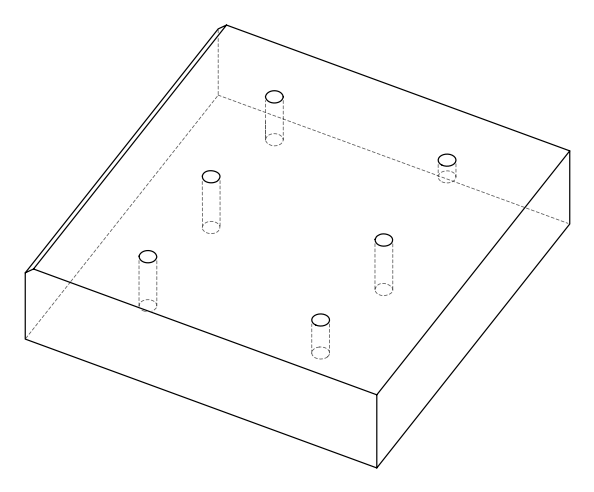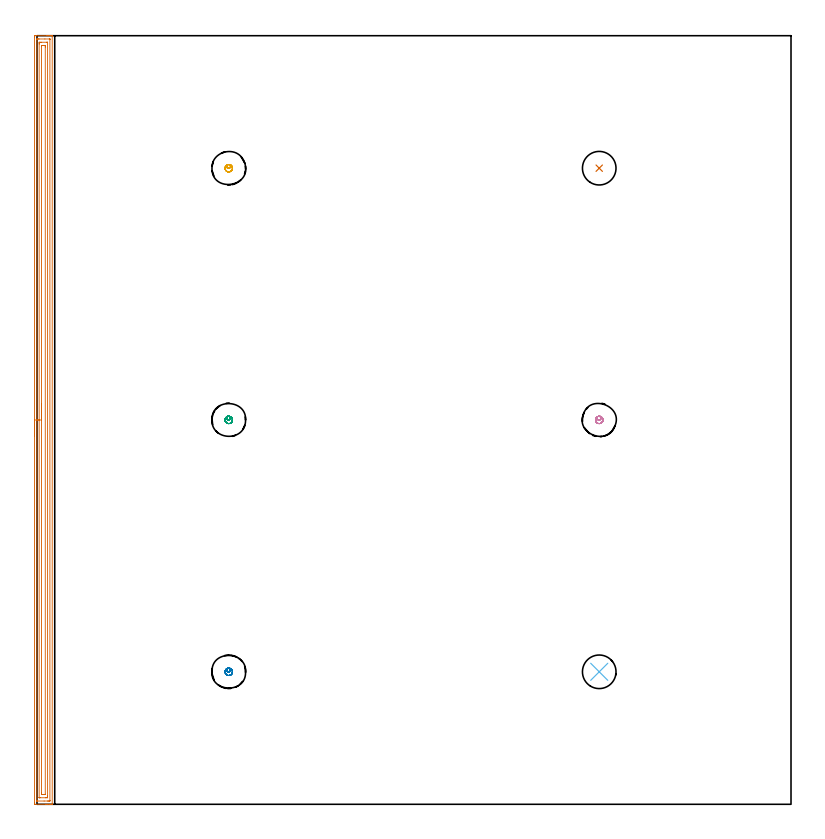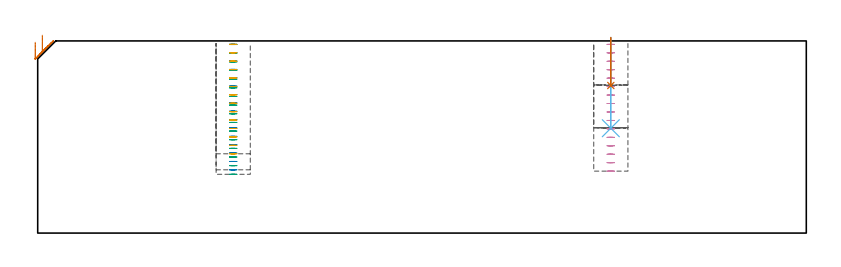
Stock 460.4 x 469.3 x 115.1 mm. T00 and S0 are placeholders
(PLAN: 7 operations, 2 tool changes, 21 min)
(1 AREA_MILL | FG_CHAMFER_SURFACE | UGT0205_001 | 15.27 min | 27361 mm3)
(2 MILL_BLIND_HOLE_FROM_SOLID_MATERIAL | STEP1POCKET | NXT0201_012 | Spiral | 1.39 min | 25470 mm3)
(3 MILL_BLIND_HOLE_FROM_SOLID_MATERIAL_1 | STEP1POCKET_2 | NXT0201_012 | Spiral | 1.39 min | 26327 mm3)
(4 MILL_BLIND_HOLE_FROM_SOLID_MATERIAL_2 | STEP1POCKET_3 | NXT0201_012 | Spiral | 1.39 min | 25726 mm3)
(5 MILL_BLIND_HOLE_FROM_SOLID_MATERIAL_3 | STEP1POCKET_4 | NXT0201_012 | Spiral | 1.22 min | 22318 mm3)
(6 INDEXABLE_INSERT_DRILL_BLIND_HOLE_FROM_SOLID | STEP1POCKET_1 | NXT0302_012 | 0.22 min | 17149 mm3)
(7 INDEXABLE_INSERT_DRILL_BLIND_HOLE_FROM_SOLID_1 | STEP1POCKET_5 | NXT0302_012 | 0.12 min | 8723 mm3)
(TOOL UGT0205_001 | Chamfer Mill 20 x 3 x 45 deg. | D20 FL50 Z2)
(TOOL NXT0201_012 | ENDMILL 16mm [2P460-1600-NA 1630] | D16 FL38 Z6)
(TOOL NXT0302_012 | Index. Insert Drill 20.5mm [880-D2050L25-03] | D20.5 PA176 FL62 Z2)
(OP 1 AREA_MILL)
G17 G21 G94 G90
T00 M6
G54
G17 G0 G90 X-1.5 Y224.65 S1061 M3
G43 Z125.1 H0
Z114.3
G94 G1 Y224.688 Z113.428 F250.
Y224.802 Z112.564
Y224.991 Z111.712
Y225.253 Z110.88
Y225.587 Z110.074
Y225.99 Z109.3
Y226.458 Z108.564
Y226.99 Z107.872
Y227.579 Z107.229
Y228.222 Z106.64
Y228.914 Z106.108
Y229.65 Z105.64
Y230.424 Z105.237
Y231.23 Z104.903
Y232.062 Z104.641
Y232.914 Z104.452
Y233.778 Z104.338
Y234.65 Z104.3
Y468.318
X-1.499 Y468.683 Z104.301
X-1.494 Y469.205 Z104.303
X-1.492 Y469.292 Z104.306
X-0.976 Y469.296 Z104.821
X-0.364 Y469.3 Z105.433
X6.117 Z111.911
X6.665 Z112.462
X7.003 Z112.799
X7.552 Z113.348
X7.89 Z113.685
X8.565 Z114.365
X8.901 Z114.701
X9.271 Y469.293 Z115.062
X9.297 Y469.29 Z115.088
X9.3 Y469.13 Z115.1
Y0.17
X9.297 Y0.01 Z115.088
X9.271 Y0.008 Z115.062
X8.901 Y0. Z114.701
X8.565 Z114.364
X7.89 Z113.685
X6.666 Z112.462
X6.117 Z111.911
X5.504 Z111.3
X-0.976 Y0.001 Z104.821
X-1.209 Y0.003 Z104.589
X-1.492 Y0.008 Z104.306
X-1.494 Y0.095 Z104.303
X-1.499 Y0.617 Z104.301
X-1.5 Y1.144 Z104.3
Y234.65
X-0.086 Z105.714
Y466.893
X-0.084 Y467.119 Z105.716
X-0.082 Y467.23 Z105.718
X-0.079 Y467.277 Z105.721
X-0.003 Y467.29 Z105.797
X0.399 Y467.298 Z106.199
X0.797 Y467.3 Z106.597
X1.283 Z107.083
X4.83 Z110.63
X7.49 Z113.29
X7.746 Y467.298 Z113.546
X7.853 Y467.294 Z113.653
X7.872 Y467.291 Z113.672
X7.879 Y467.28 Z113.679
X7.882 Y467.229 Z113.682
X7.885 Y467.12 Z113.685
X7.886 Y466.901 Z113.686
Y2.407
X7.884 Y2.181 Z113.684
X7.882 Y2.07 Z113.682
X7.879 Y2.023 Z113.679
X7.803 Y2.01 Z113.603
X7.401 Y2.002 Z113.201
X7.003 Y2.001 Z112.803
X6.517 Y2. Z112.317
X4.343 Z110.143
X0.31 Z106.11
X0.054 Y2.002 Z105.854
X-0.053 Y2.006 Z105.747
X-0.072 Y2.009 Z105.728
X-0.079 Y2.02 Z105.721
X-0.082 Y2.071 Z105.718
X-0.085 Y2.18 Z105.715
X-0.086 Y2.399 Z105.714
Y234.65
X1.328 Z107.128
X1.329 Y464.217 Z107.129
X1.33 Y464.574 Z107.13
X1.334 Y465.11 Z107.134
X1.336 Y465.28 Z107.136
X1.502 Y465.294 Z107.302
X1.683 Y465.297 Z107.483
X2.382 Y465.3 Z108.182
X2.57 Z108.37
X5.928 Z111.728
X6.117 Y465.299 Z111.917
X6.305 Y465.296 Z112.105
X6.43 Y465.291 Z112.23
X6.465 Y465.288 Z112.265
X6.467 Y465.272 Z112.267
X6.469 Y465.229 Z112.269
X6.471 Y465.11 Z112.271
Y5.083
X6.47 Y4.726 Z112.27
X6.466 Y4.19 Z112.266
X6.464 Y4.02 Z112.264
X6.298 Y4.007 Z112.098
X6.117 Y4.003 Z111.917
X5.418 Y4. Z111.218
X5.23 Z111.03
X1.872 Z107.672
X1.683 Y4.001 Z107.483
X1.495 Y4.004 Z107.295
X1.37 Y4.009 Z107.17
X1.334 Y4.012 Z107.134
X1.333 Y4.028 Z107.133
X1.331 Y4.071 Z107.131
X1.329 Y4.19 Z107.129
X1.328 Y234.65 Z107.128
X2.743 Z108.543
Y463.149
X2.744 Y463.253 Z108.544
X2.747 Y463.282 Z108.547
X2.749 Y463.29 Z108.549
X2.756 Y463.293 Z108.556
X2.809 Y463.297 Z108.609
X3.025 Y463.299 Z108.825
X3.457 Y463.3 Z109.257
X4.367 Z110.167
X4.782 Y463.298 Z110.582
X4.989 Y463.293 Z110.789
X5.039 Y463.29 Z110.839
X5.051 Y463.283 Z110.851
X5.053 Y463.266 Z110.853
X5.055 Y463.2 Z110.855
X5.057 Y462.605 Z110.857
Y462.43
Y6.151
X5.056 Y6.047 Z110.856
X5.053 Y6.018 Z110.853
X5.051 Y6.01 Z110.851
X5.044 Y6.007 Z110.844
X4.99 Y6.003 Z110.79
X4.775 Y6.001 Z110.575
X4.343 Y6. Z110.143
X3.433 Z109.233
X3.018 Y6.002 Z108.818
X2.811 Y6.007 Z108.611
X2.761 Y6.01 Z108.561
X2.749 Y6.017 Z108.549
X2.747 Y6.034 Z108.547
X2.745 Y6.1 Z108.545
X2.743 Y6.696 Z108.543
Y6.87
Y234.65
Y235.522 Z108.581
Y236.386 Z108.695
Y237.238 Z108.883
Y238.07 Z109.146
Y238.876 Z109.48
Y239.65 Z109.882
Y240.386 Z110.351
Y241.078 Z110.882
Y241.721 Z111.472
Y242.31 Z112.115
Y242.842 Z112.807
Y243.31 Z113.543
Y243.713 Z114.316
Y244.047 Z115.122
Y244.309 Z115.954
Y244.498 Z116.806
Y244.612 Z117.671
Y244.65 Z118.543
G0 Z125.1
M5
M2
(OP 2 MILL_BLIND_HOLE_FROM_SOLID_MATERIAL)
G17 G21 G94 G90
T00 M6
G54
G17 G0 G90 X117.1 Y80.9 S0 M3
G43 Z125.1 H1
Z113.088
G94 G3 X118.114 Y82.136 R1.034 F250.
X116.661 Y83.107 R1.236
X114.893 Y80.461 R2.25
X116.661 Y83.107 R-2.25
X115.777 Y81.784 R1.125
X117.1 Y80.9 R1.125
G0 Z108.075
G3 X118.114 Y82.136 R1.034
X116.661 Y83.107 R1.236
X114.893 Y80.461 R2.25
X116.661 Y83.107 R-2.25
X115.777 Y81.784 R1.125
X117.1 Y80.9 R1.125
G0 Z103.063
G3 X118.114 Y82.136 R1.034
X116.661 Y83.107 R1.236
X114.893 Y80.461 R2.25
X116.661 Y83.107 R-2.25
X115.777 Y81.784 R1.125
X117.1 Y80.9 R1.125
G0 Z98.05
G3 X118.114 Y82.136 R1.034
X116.661 Y83.107 R1.236
X114.893 Y80.461 R2.25
X116.661 Y83.107 R-2.25
X115.777 Y81.784 R1.125
X117.1 Y80.9 R1.125
G0 Z93.038
G3 X118.114 Y82.136 R1.034
X116.661 Y83.107 R1.236
X114.893 Y80.461 R2.25
X116.661 Y83.107 R-2.25
X115.777 Y81.784 R1.125
X117.1 Y80.9 R1.125
G0 Z88.025
G3 X118.114 Y82.136 R1.034
X116.661 Y83.107 R1.236
X114.893 Y80.461 R2.25
X116.661 Y83.107 R-2.25
X115.777 Y81.784 R1.125
X117.1 Y80.9 R1.125
G0 Z83.013
G3 X118.114 Y82.136 R1.034
X116.661 Y83.107 R1.236
X114.893 Y80.461 R2.25
X116.661 Y83.107 R-2.25
X115.777 Y81.784 R1.125
X117.1 Y80.9 R1.125
G0 Z78.
G3 X118.114 Y82.136 R1.034
X116.661 Y83.107 R1.236
X114.893 Y80.461 R2.25
X116.661 Y83.107 R-2.25
X115.777 Y81.784 R1.125
X117.1 Y80.9 R1.125
G0 Z72.988
G3 X118.114 Y82.136 R1.034
X116.661 Y83.107 R1.236
X114.893 Y80.461 R2.25
X116.661 Y83.107 R-2.25
X115.777 Y81.784 R1.125
X117.1 Y80.9 R1.125
G0 Z67.975
G3 X118.114 Y82.136 R1.034
X116.661 Y83.107 R1.236
X114.893 Y80.461 R2.25
X116.661 Y83.107 R-2.25
X115.777 Y81.784 R1.125
X117.1 Y80.9 R1.125
G0 Z62.963
G3 X118.114 Y82.136 R1.034
X116.661 Y83.107 R1.236
X114.893 Y80.461 R2.25
X116.661 Y83.107 R-2.25
X115.777 Y81.784 R1.125
X117.1 Y80.9 R1.125
G0 Z57.95
G3 X118.114 Y82.136 R1.034
X116.661 Y83.107 R1.236
X114.893 Y80.461 R2.25
X116.661 Y83.107 R-2.25
X115.777 Y81.784 R1.125
X117.1 Y80.9 R1.125
G0 Z52.938
G3 X118.114 Y82.136 R1.034
X116.661 Y83.107 R1.236
X114.893 Y80.461 R2.25
X116.661 Y83.107 R-2.25
X115.777 Y81.784 R1.125
X117.1 Y80.9 R1.125
G0 Z47.925
G3 X118.114 Y82.136 R1.034
X116.661 Y83.107 R1.236
X114.893 Y80.461 R2.25
X116.661 Y83.107 R-2.25
X115.777 Y81.784 R1.125
X117.1 Y80.9 R1.125
G0 Z42.913
G3 X118.114 Y82.136 R1.034
X116.661 Y83.107 R1.236
X114.893 Y80.461 R2.25
X116.661 Y83.107 R-2.25
X115.777 Y81.784 R1.125
X117.1 Y80.9 R1.125
G0 Z37.9
G3 X118.114 Y82.136 R1.034
X116.661 Y83.107 R1.236
X114.893 Y80.461 R2.25
X116.661 Y83.107 R-2.25
X115.777 Y81.784 R1.125
X117.1 Y80.9 R1.125
G0 Z125.1
M5
M2
(OP 3 MILL_BLIND_HOLE_FROM_SOLID_MATERIAL_1)
G17 G21 G94 G90
T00 M6
G54
G17 G0 G90 X117.1 Y234.7 S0 M3
G43 Z125.1 H1
Z112.919
G94 G3 X118.114 Y235.936 R1.034 F250.
X116.661 Y236.907 R1.236
X114.893 Y234.261 R2.25
X116.661 Y236.907 R-2.25
X115.777 Y235.584 R1.125
X117.1 Y234.7 R1.125
G0 Z107.738
G3 X118.114 Y235.936 R1.034
X116.661 Y236.907 R1.236
X114.893 Y234.261 R2.25
X116.661 Y236.907 R-2.25
X115.777 Y235.584 R1.125
X117.1 Y234.7 R1.125
G0 Z102.556
G3 X118.114 Y235.936 R1.034
X116.661 Y236.907 R1.236
X114.893 Y234.261 R2.25
X116.661 Y236.907 R-2.25
X115.777 Y235.584 R1.125
X117.1 Y234.7 R1.125
G0 Z97.375
G3 X118.114 Y235.936 R1.034
X116.661 Y236.907 R1.236
X114.893 Y234.261 R2.25
X116.661 Y236.907 R-2.25
X115.777 Y235.584 R1.125
X117.1 Y234.7 R1.125
G0 Z92.194
G3 X118.114 Y235.936 R1.034
X116.661 Y236.907 R1.236
X114.893 Y234.261 R2.25
X116.661 Y236.907 R-2.25
X115.777 Y235.584 R1.125
X117.1 Y234.7 R1.125
G0 Z87.013
G3 X118.114 Y235.936 R1.034
X116.661 Y236.907 R1.236
X114.893 Y234.261 R2.25
X116.661 Y236.907 R-2.25
X115.777 Y235.584 R1.125
X117.1 Y234.7 R1.125
G0 Z81.831
G3 X118.114 Y235.936 R1.034
X116.661 Y236.907 R1.236
X114.893 Y234.261 R2.25
X116.661 Y236.907 R-2.25
X115.777 Y235.584 R1.125
X117.1 Y234.7 R1.125
G0 Z76.65
G3 X118.114 Y235.936 R1.034
X116.661 Y236.907 R1.236
X114.893 Y234.261 R2.25
X116.661 Y236.907 R-2.25
X115.777 Y235.584 R1.125
X117.1 Y234.7 R1.125
G0 Z71.469
G3 X118.114 Y235.936 R1.034
X116.661 Y236.907 R1.236
X114.893 Y234.261 R2.25
X116.661 Y236.907 R-2.25
X115.777 Y235.584 R1.125
X117.1 Y234.7 R1.125
G0 Z66.288
G3 X118.114 Y235.936 R1.034
X116.661 Y236.907 R1.236
X114.893 Y234.261 R2.25
X116.661 Y236.907 R-2.25
X115.777 Y235.584 R1.125
X117.1 Y234.7 R1.125
G0 Z61.106
G3 X118.114 Y235.936 R1.034
X116.661 Y236.907 R1.236
X114.893 Y234.261 R2.25
X116.661 Y236.907 R-2.25
X115.777 Y235.584 R1.125
X117.1 Y234.7 R1.125
G0 Z55.925
G3 X118.114 Y235.936 R1.034
X116.661 Y236.907 R1.236
X114.893 Y234.261 R2.25
X116.661 Y236.907 R-2.25
X115.777 Y235.584 R1.125
X117.1 Y234.7 R1.125
G0 Z50.744
G3 X118.114 Y235.936 R1.034
X116.661 Y236.907 R1.236
X114.893 Y234.261 R2.25
X116.661 Y236.907 R-2.25
X115.777 Y235.584 R1.125
X117.1 Y234.7 R1.125
G0 Z45.563
G3 X118.114 Y235.936 R1.034
X116.661 Y236.907 R1.236
X114.893 Y234.261 R2.25
X116.661 Y236.907 R-2.25
X115.777 Y235.584 R1.125
X117.1 Y234.7 R1.125
G0 Z40.381
G3 X118.114 Y235.936 R1.034
X116.661 Y236.907 R1.236
X114.893 Y234.261 R2.25
X116.661 Y236.907 R-2.25
X115.777 Y235.584 R1.125
X117.1 Y234.7 R1.125
G0 Z35.2
G3 X118.114 Y235.936 R1.034
X116.661 Y236.907 R1.236
X114.893 Y234.261 R2.25
X116.661 Y236.907 R-2.25
X115.777 Y235.584 R1.125
X117.1 Y234.7 R1.125
G0 Z125.1
M5
M2
(OP 4 MILL_BLIND_HOLE_FROM_SOLID_MATERIAL_2)
G17 G21 G94 G90
T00 M6
G54
G17 G0 G90 X343.3 Y234.7 S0 M3
G43 Z125.1 H1
Z113.038
G94 G3 X344.314 Y235.936 R1.034 F250.
X342.861 Y236.907 R1.236
X341.093 Y234.261 R2.25
X342.861 Y236.907 R-2.25
X341.977 Y235.584 R1.125
X343.3 Y234.7 R1.125
G0 Z107.975
G3 X344.314 Y235.936 R1.034
X342.861 Y236.907 R1.236
X341.093 Y234.261 R2.25
X342.861 Y236.907 R-2.25
X341.977 Y235.584 R1.125
X343.3 Y234.7 R1.125
G0 Z102.913
G3 X344.314 Y235.936 R1.034
X342.861 Y236.907 R1.236
X341.093 Y234.261 R2.25
X342.861 Y236.907 R-2.25
X341.977 Y235.584 R1.125
X343.3 Y234.7 R1.125
G0 Z97.85
G3 X344.314 Y235.936 R1.034
X342.861 Y236.907 R1.236
X341.093 Y234.261 R2.25
X342.861 Y236.907 R-2.25
X341.977 Y235.584 R1.125
X343.3 Y234.7 R1.125
G0 Z92.788
G3 X344.314 Y235.936 R1.034
X342.861 Y236.907 R1.236
X341.093 Y234.261 R2.25
X342.861 Y236.907 R-2.25
X341.977 Y235.584 R1.125
X343.3 Y234.7 R1.125
G0 Z87.725
G3 X344.314 Y235.936 R1.034
X342.861 Y236.907 R1.236
X341.093 Y234.261 R2.25
X342.861 Y236.907 R-2.25
X341.977 Y235.584 R1.125
X343.3 Y234.7 R1.125
G0 Z82.663
G3 X344.314 Y235.936 R1.034
X342.861 Y236.907 R1.236
X341.093 Y234.261 R2.25
X342.861 Y236.907 R-2.25
X341.977 Y235.584 R1.125
X343.3 Y234.7 R1.125
G0 Z77.6
G3 X344.314 Y235.936 R1.034
X342.861 Y236.907 R1.236
X341.093 Y234.261 R2.25
X342.861 Y236.907 R-2.25
X341.977 Y235.584 R1.125
X343.3 Y234.7 R1.125
G0 Z72.538
G3 X344.314 Y235.936 R1.034
X342.861 Y236.907 R1.236
X341.093 Y234.261 R2.25
X342.861 Y236.907 R-2.25
X341.977 Y235.584 R1.125
X343.3 Y234.7 R1.125
G0 Z67.475
G3 X344.314 Y235.936 R1.034
X342.861 Y236.907 R1.236
X341.093 Y234.261 R2.25
X342.861 Y236.907 R-2.25
X341.977 Y235.584 R1.125
X343.3 Y234.7 R1.125
G0 Z62.413
G3 X344.314 Y235.936 R1.034
X342.861 Y236.907 R1.236
X341.093 Y234.261 R2.25
X342.861 Y236.907 R-2.25
X341.977 Y235.584 R1.125
X343.3 Y234.7 R1.125
G0 Z57.35
G3 X344.314 Y235.936 R1.034
X342.861 Y236.907 R1.236
X341.093 Y234.261 R2.25
X342.861 Y236.907 R-2.25
X341.977 Y235.584 R1.125
X343.3 Y234.7 R1.125
G0 Z52.288
G3 X344.314 Y235.936 R1.034
X342.861 Y236.907 R1.236
X341.093 Y234.261 R2.25
X342.861 Y236.907 R-2.25
X341.977 Y235.584 R1.125
X343.3 Y234.7 R1.125
G0 Z47.225
G3 X344.314 Y235.936 R1.034
X342.861 Y236.907 R1.236
X341.093 Y234.261 R2.25
X342.861 Y236.907 R-2.25
X341.977 Y235.584 R1.125
X343.3 Y234.7 R1.125
G0 Z42.163
G3 X344.314 Y235.936 R1.034
X342.861 Y236.907 R1.236
X341.093 Y234.261 R2.25
X342.861 Y236.907 R-2.25
X341.977 Y235.584 R1.125
X343.3 Y234.7 R1.125
G0 Z37.1
G3 X344.314 Y235.936 R1.034
X342.861 Y236.907 R1.236
X341.093 Y234.261 R2.25
X342.861 Y236.907 R-2.25
X341.977 Y235.584 R1.125
X343.3 Y234.7 R1.125
G0 Z125.1
M5
M2
(OP 5 MILL_BLIND_HOLE_FROM_SOLID_MATERIAL_3)
G17 G21 G94 G90
T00 M6
G54
G17 G0 G90 X117.1 Y388.4 S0 M3
G43 Z125.1 H1
Z113.057
G94 G3 X118.114 Y389.636 R1.034 F250.
X116.661 Y390.607 R1.236
X114.893 Y387.961 R2.25
X116.661 Y390.607 R-2.25
X115.777 Y389.284 R1.125
X117.1 Y388.4 R1.125
G0 Z108.014
G3 X118.114 Y389.636 R1.034
X116.661 Y390.607 R1.236
X114.893 Y387.961 R2.25
X116.661 Y390.607 R-2.25
X115.777 Y389.284 R1.125
X117.1 Y388.4 R1.125
G0 Z102.971
G3 X118.114 Y389.636 R1.034
X116.661 Y390.607 R1.236
X114.893 Y387.961 R2.25
X116.661 Y390.607 R-2.25
X115.777 Y389.284 R1.125
X117.1 Y388.4 R1.125
G0 Z97.929
G3 X118.114 Y389.636 R1.034
X116.661 Y390.607 R1.236
X114.893 Y387.961 R2.25
X116.661 Y390.607 R-2.25
X115.777 Y389.284 R1.125
X117.1 Y388.4 R1.125
G0 Z92.886
G3 X118.114 Y389.636 R1.034
X116.661 Y390.607 R1.236
X114.893 Y387.961 R2.25
X116.661 Y390.607 R-2.25
X115.777 Y389.284 R1.125
X117.1 Y388.4 R1.125
G0 Z87.843
G3 X118.114 Y389.636 R1.034
X116.661 Y390.607 R1.236
X114.893 Y387.961 R2.25
X116.661 Y390.607 R-2.25
X115.777 Y389.284 R1.125
X117.1 Y388.4 R1.125
G0 Z82.8
G3 X118.114 Y389.636 R1.034
X116.661 Y390.607 R1.236
X114.893 Y387.961 R2.25
X116.661 Y390.607 R-2.25
X115.777 Y389.284 R1.125
X117.1 Y388.4 R1.125
G0 Z77.757
G3 X118.114 Y389.636 R1.034
X116.661 Y390.607 R1.236
X114.893 Y387.961 R2.25
X116.661 Y390.607 R-2.25
X115.777 Y389.284 R1.125
X117.1 Y388.4 R1.125
G0 Z72.714
G3 X118.114 Y389.636 R1.034
X116.661 Y390.607 R1.236
X114.893 Y387.961 R2.25
X116.661 Y390.607 R-2.25
X115.777 Y389.284 R1.125
X117.1 Y388.4 R1.125
G0 Z67.671
G3 X118.114 Y389.636 R1.034
X116.661 Y390.607 R1.236
X114.893 Y387.961 R2.25
X116.661 Y390.607 R-2.25
X115.777 Y389.284 R1.125
X117.1 Y388.4 R1.125
G0 Z62.629
G3 X118.114 Y389.636 R1.034
X116.661 Y390.607 R1.236
X114.893 Y387.961 R2.25
X116.661 Y390.607 R-2.25
X115.777 Y389.284 R1.125
X117.1 Y388.4 R1.125
G0 Z57.586
G3 X118.114 Y389.636 R1.034
X116.661 Y390.607 R1.236
X114.893 Y387.961 R2.25
X116.661 Y390.607 R-2.25
X115.777 Y389.284 R1.125
X117.1 Y388.4 R1.125
G0 Z52.543
G3 X118.114 Y389.636 R1.034
X116.661 Y390.607 R1.236
X114.893 Y387.961 R2.25
X116.661 Y390.607 R-2.25
X115.777 Y389.284 R1.125
X117.1 Y388.4 R1.125
G0 Z47.5
G3 X118.114 Y389.636 R1.034
X116.661 Y390.607 R1.236
X114.893 Y387.961 R2.25
X116.661 Y390.607 R-2.25
X115.777 Y389.284 R1.125
X117.1 Y388.4 R1.125
G0 Z125.1
M5
M2
(OP 6 INDEXABLE_INSERT_DRILL_BLIND_HOLE_FROM_SOLID)
G17 G21 G94 G90
T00 M6
G54
G17 G0 G90 X343.3 Y80.9 S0 M3
G43 Z125.1 H1
G94 G81 G98 Z62.8 F250. R117.1
G80
M5
M2
(OP 7 INDEXABLE_INSERT_DRILL_BLIND_HOLE_FROM_SOLID_1)
G17 G21 G94 G90
T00 M6
G54
G17 G0 G90 X343.3 Y388.4 S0 M3
G43 Z125.1 H1
G94 G81 G98 Z88.4 F250. R117.1
G80
M5
M2
